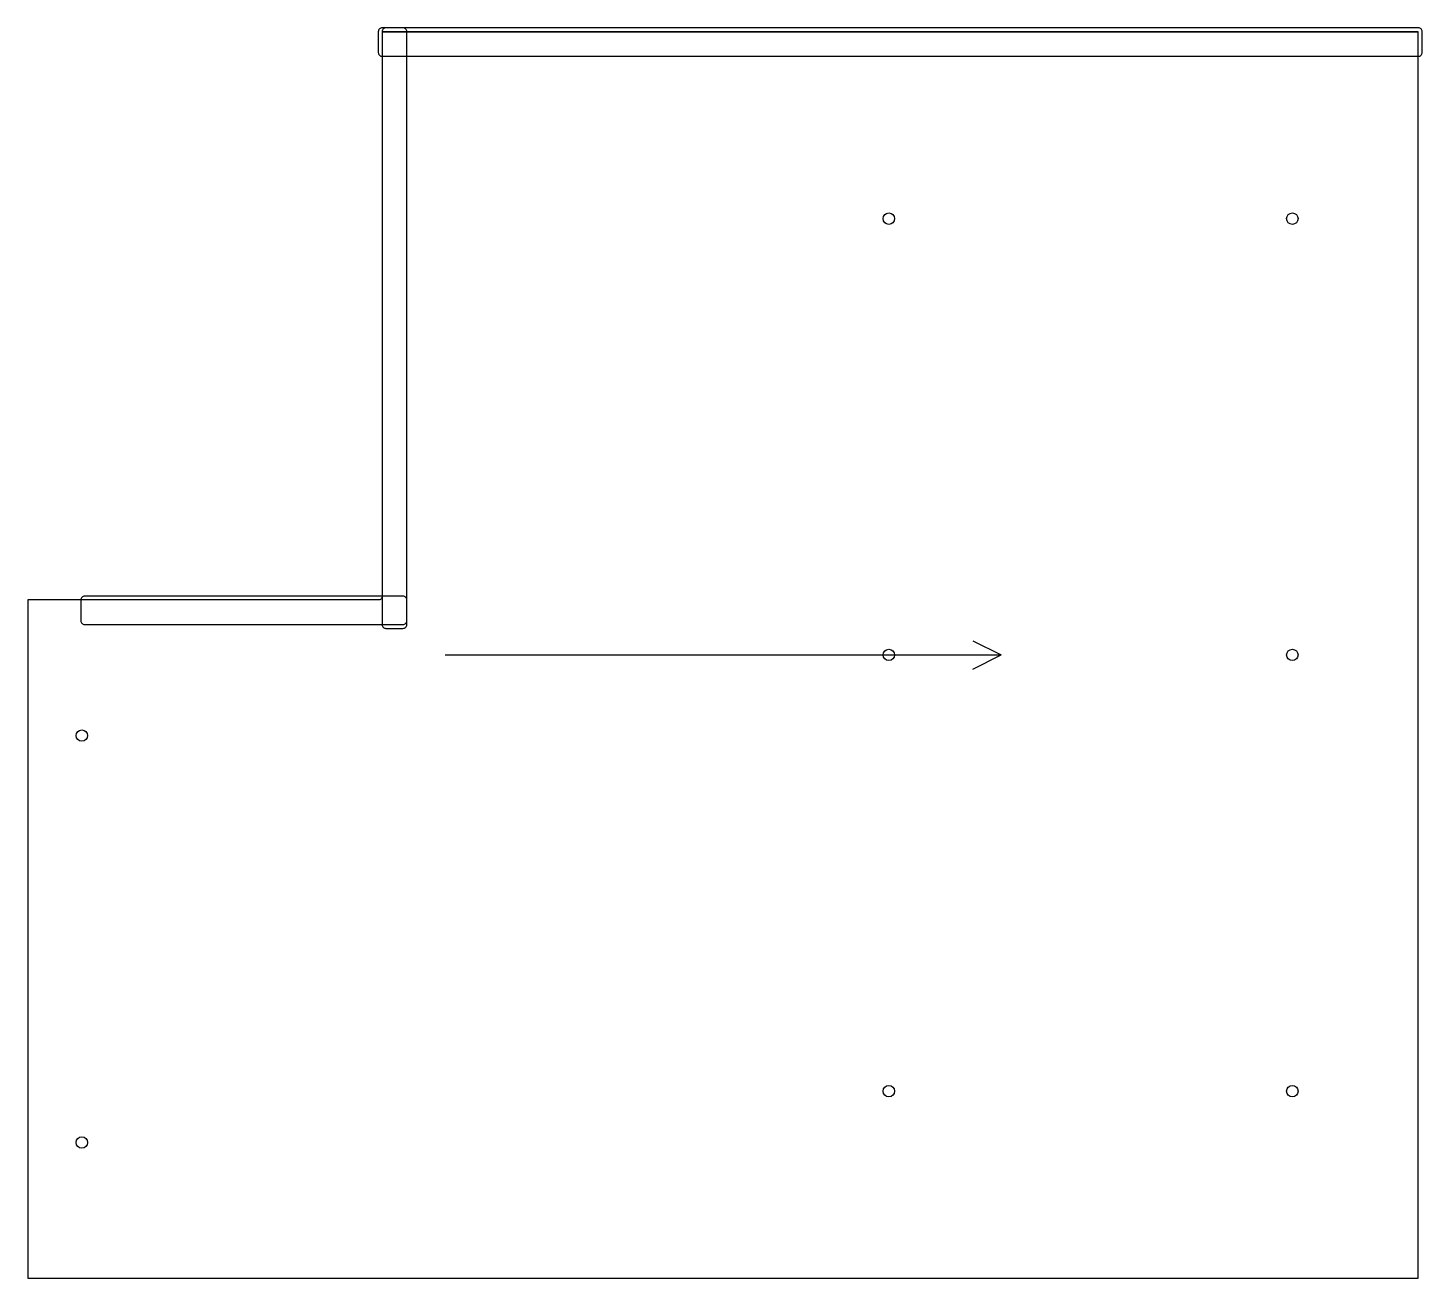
# Model space of a CAD drawing. Header units: millimetres. Extents: x 0 to 736, y 0 to 660.
import ezdxf

# ---------------------------------------------------------------- set-up
doc = ezdxf.new("R2010")
doc.units = ezdxf.units.MM
for name, color, linetype in [('A_SIDE_GROOVE_10', 7, 'Continuous'), ('A_SIDE_HOLES_12', 7, 'Continuous'), ('EDGE_BANDING', 7, 'Continuous'), ('GRAIN_DIRECTION', 3, 'Continuous'), ('OUTSIDE_THROUGH', 7, 'Continuous')]:
    doc.layers.add(name, color=color, linetype=linetype)

msp = doc.modelspace()

# ---------------------------------------------------------------- linework, layer by layer
at = {"layer": 'A_SIDE_GROOVE_10'}
for points in [[(187, 645), (734.01, 645, 0.414214), (736.01, 647), (736.01, 658.01, 0.414214), (734.01, 660.01), (187, 660.01, 0.414214), (185, 658.01), (185, 647, 0.414214)], [(189, 343), (198, 343, 0.414214), (200, 345), (200, 658.01, 0.414214), (198, 660.01), (189, 660.01, 0.414214), (187, 658.01), (187, 345, 0.414214)], [(30, 345), (198, 345, 0.414214), (200, 347), (200, 358, 0.414214), (198, 360), (30, 360, 0.414214), (28, 358), (28, 347, 0.414214)]]:
    msp.add_lwpolyline(points, format="xyb", close=True, dxfattribs=at)
at = {"layer": 'A_SIDE_HOLES_12'}
for centre in [(454.5, 559.3), (667.5, 559.3), (454.5, 329), (667.5, 329), (28.5, 286.4), (454.5, 98.7), (667.5, 98.7), (28.5, 71.6)]:
    msp.add_circle(centre, 3, dxfattribs=at)
at = {"layer": 'EDGE_BANDING'}
for p, q in [((187, 658), (734, 658)), ((734, 0), (734, 658)), ((0, 0), (734, 0))]:
    msp.add_line(p, q, dxfattribs=at)
at = {"layer": 'GRAIN_DIRECTION'}
for p in [(498.8, 336.5), (220.2, 329), (498.8, 321.5)]:
    msp.add_line(p, (513.8, 329), dxfattribs=at)
at = {"layer": 'OUTSIDE_THROUGH'}
msp.add_lwpolyline([(0, 358), (0, 0), (734, 0), (734, 658), (187, 658), (187, 360, -0.414214), (185, 358)], format="xyb", close=True, dxfattribs=at)

doc.saveas('drawing.dxf')
